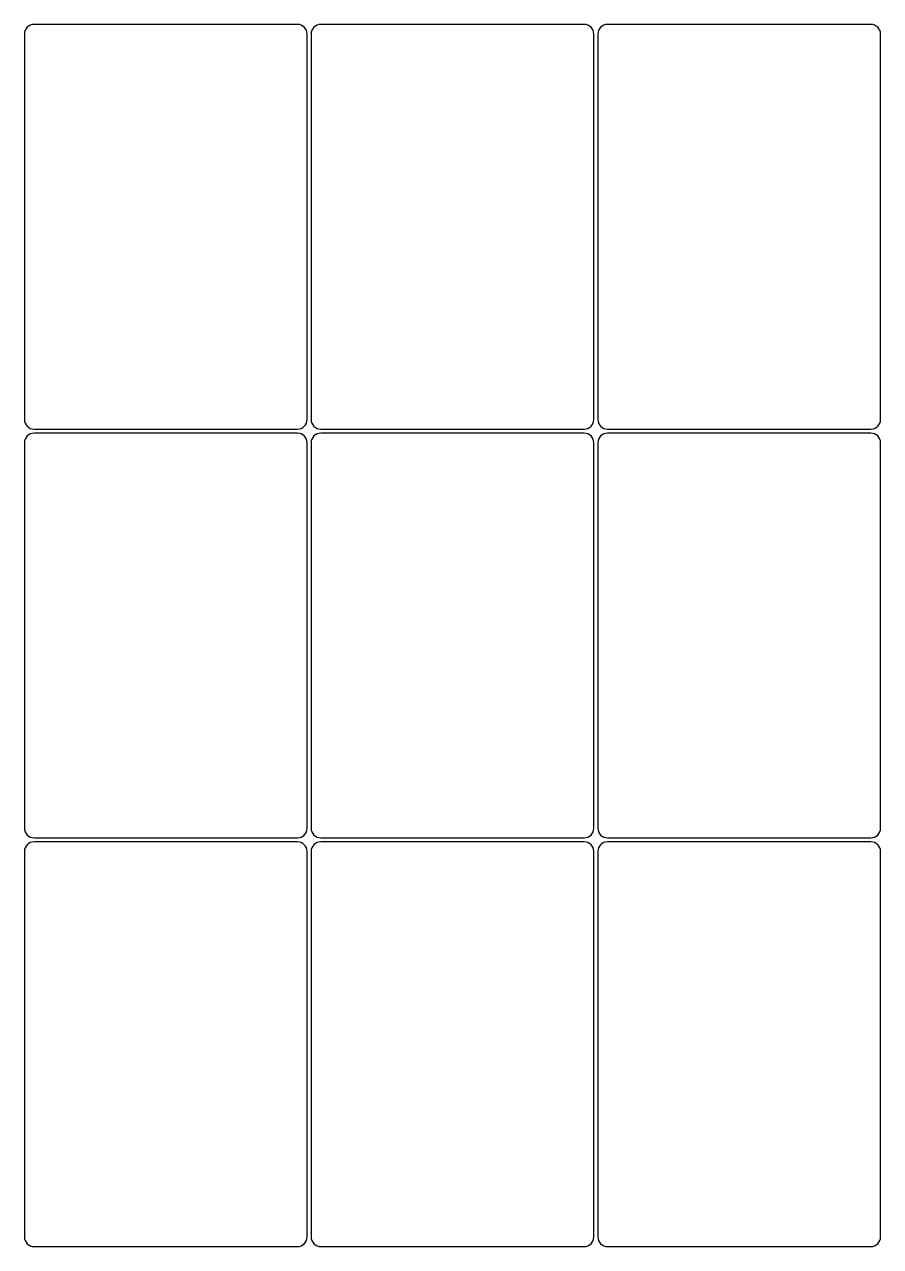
# Model space of a CAD drawing. Header units: millimetres. Extents: x 19 to 286, y -419 to -38.
import ezdxf

# ---------------------------------------------------------------- set-up
doc = ezdxf.new("R2010")
doc.units = ezdxf.units.MM

msp = doc.modelspace()

# ---------------------------------------------------------------- linework, layer by layer
for p, q in [((19.13, -41.35), (19.13, -161.35)), ((104.13, -38.35), (22.13, -38.35)), ((107.13, -161.35), (107.13, -41.35)), ((108.37, -41.35), (108.37, -161.35)), ((193.37, -38.35), (111.37, -38.35)), ((196.37, -161.35), (196.37, -41.35)), ((197.61, -41.35), (197.61, -161.35)), ((282.61, -38.35), (200.61, -38.35)), ((285.61, -161.35), (285.61, -41.35)), ((22.13, -164.35), (104.13, -164.35)), ((104.13, -165.61), (22.13, -165.61)), ((111.37, -164.35), (193.37, -164.35)), ((193.37, -165.61), (111.37, -165.61)), ((200.61, -164.35), (282.61, -164.35)), ((282.61, -165.61), (200.61, -165.61)), ((19.13, -168.61), (19.13, -288.61)), ((107.13, -288.61), (107.13, -168.61)), ((108.37, -168.61), (108.37, -288.61)), ((196.37, -288.61), (196.37, -168.61)), ((197.61, -168.61), (197.61, -288.61)), ((285.61, -288.61), (285.61, -168.61)), ((22.13, -291.61), (104.13, -291.61)), ((104.13, -292.86), (22.13, -292.86)), ((111.37, -291.61), (193.37, -291.61)), ((193.37, -292.86), (111.37, -292.86)), ((200.61, -291.61), (282.61, -291.61)), ((282.61, -292.86), (200.61, -292.86)), ((19.13, -295.86), (19.13, -415.86)), ((107.13, -415.86), (107.13, -295.86)), ((108.37, -295.86), (108.37, -415.86)), ((196.37, -415.86), (196.37, -295.86)), ((197.61, -295.86), (197.61, -415.86)), ((285.61, -415.86), (285.61, -295.86)), ((22.13, -418.86), (104.13, -418.86)), ((111.37, -418.86), (193.37, -418.86)), ((200.61, -418.86), (282.61, -418.86))]:
    msp.add_line(p, q)
for centre, start, end in [((22.13, -41.35), 90, 180), ((104.13, -41.35), 0, 90), ((111.37, -41.35), 90, 180), ((193.37, -41.35), 0, 90), ((200.61, -41.35), 90, 180), ((282.61, -41.35), 0, 90), ((22.13, -161.35), 180, 270), ((104.13, -161.35), 270, 360), ((111.37, -161.35), 180, 270), ((193.37, -161.35), 270, 360), ((200.61, -161.35), 180, 270), ((282.61, -161.35), 270, 360), ((22.13, -168.61), 90, 180), ((104.13, -168.61), 0, 90), ((111.37, -168.61), 90, 180), ((193.37, -168.61), 0, 90), ((200.61, -168.61), 90, 180), ((282.61, -168.61), 0, 90), ((22.13, -288.61), 180, 270), ((104.13, -288.61), 270, 360), ((111.37, -288.61), 180, 270), ((193.37, -288.61), 270, 360), ((200.61, -288.61), 180, 270), ((282.61, -288.61), 270, 360), ((22.13, -295.86), 90, 180), ((104.13, -295.86), 0, 90), ((111.37, -295.86), 90, 180), ((193.37, -295.86), 0, 90), ((200.61, -295.86), 90, 180), ((282.61, -295.86), 0, 90), ((22.13, -415.86), 180, 270), ((104.13, -415.86), 270, 360), ((111.37, -415.86), 180, 270), ((193.37, -415.86), 270, 360), ((200.61, -415.86), 180, 270), ((282.61, -415.86), 270, 360)]:
    msp.add_arc(centre, 3, start, end)

doc.saveas('drawing.dxf')
